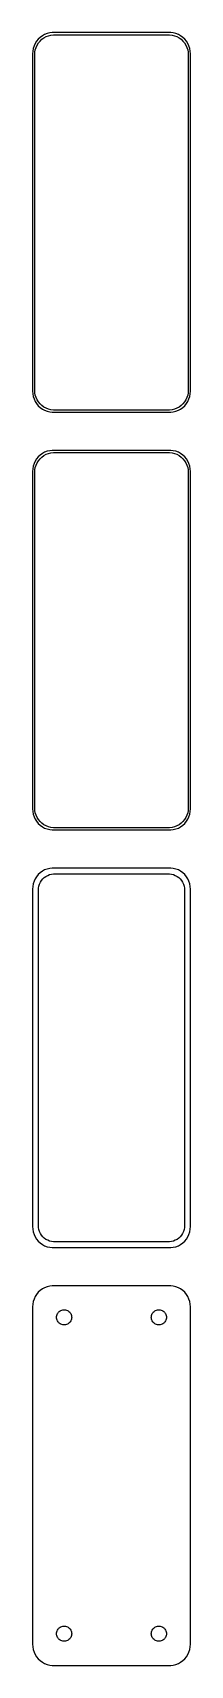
# Model space of a CAD drawing. Header units: metres. Extents: x -19 to 19, y 252 to 639.
import ezdxf

# ---------------------------------------------------------------- set-up
doc = ezdxf.new("R2010")
doc.units = ezdxf.units.M

msp = doc.modelspace()

# ---------------------------------------------------------------- linework, layer by layer
for p, q in [((-15.8789, 638.524), (-16.4291, 638.222)), ((-15.2951, 638.755), (-15.8789, 638.524)), ((-14.6869, 638.911), (-15.2951, 638.755)), ((-14.0639, 638.99), (-14.6869, 638.911)), ((14.0639, 638.99), (-14.0639, 638.99)), ((14.6869, 638.911), (14.0639, 638.99)), ((15.2951, 638.755), (14.6869, 638.911)), ((15.8789, 638.524), (15.2951, 638.755)), ((16.4291, 638.222), (15.8789, 638.524)), ((-18.5929, 635.243), (-18.7106, 634.627)), ((-18.3989, 635.841), (-18.5929, 635.243)), ((-18.1315, 636.409), (-18.3989, 635.841)), ((-18.2125, 634.345), (-18.1008, 634.931)), ((-17.7951, 636.939), (-18.1315, 636.409)), ((-18.1008, 634.931), (-17.9164, 635.499)), ((-17.9164, 635.499), (-17.6624, 636.038)), ((-17.3948, 637.423), (-17.7951, 636.939)), ((-17.6624, 636.038), (-17.3428, 636.542)), ((-16.9371, 637.853), (-17.3948, 637.423)), ((-17.3428, 636.542), (-16.9626, 637.002)), ((-16.9626, 637.002), (-16.5278, 637.41)), ((-16.4291, 638.222), (-16.9371, 637.853)), ((-16.5278, 637.41), (-16.0452, 637.761)), ((-16.0452, 637.761), (-15.5224, 638.048)), ((-15.5224, 638.048), (-14.9678, 638.268)), ((-14.9678, 638.268), (-14.3901, 638.416)), ((-14.3901, 638.416), (-13.7982, 638.491)), ((-13.7982, 638.491), (13.7982, 638.491)), ((13.7982, 638.491), (14.3901, 638.416)), ((14.3901, 638.416), (14.9678, 638.268)), ((14.9678, 638.268), (15.5224, 638.048)), ((15.5224, 638.048), (16.0452, 637.761)), ((16.0452, 637.761), (16.5278, 637.41)), ((16.9371, 637.853), (16.4291, 638.222)), ((16.5278, 637.41), (16.9626, 637.002)), ((17.3948, 637.423), (16.9371, 637.853)), ((16.9626, 637.002), (17.3428, 636.542)), ((17.3428, 636.542), (17.6624, 636.038)), ((17.7951, 636.939), (17.3948, 637.423)), ((17.6624, 636.038), (17.9164, 635.499)), ((18.1315, 636.409), (17.7951, 636.939)), ((17.9164, 635.499), (18.1008, 634.931)), ((18.1008, 634.931), (18.2125, 634.345)), ((18.3989, 635.841), (18.1315, 636.409)), ((18.5929, 635.243), (18.3989, 635.841)), ((18.7106, 634.627), (18.5929, 635.243)), ((-18.7106, 634.627), (-18.75, 634)), ((-18.75, 634), (-18.75, 554)), ((-18.25, 633.75), (-18.2125, 634.345)), ((-18.25, 554.25), (-18.25, 633.75)), ((18.2125, 634.345), (18.25, 633.75)), ((18.25, 633.75), (18.25, 554.25)), ((18.75, 634), (18.7106, 634.627)), ((18.75, 554), (18.75, 634)), ((-18.75, 554), (-18.7106, 553.373)), ((-18.2125, 553.655), (-18.25, 554.25)), ((-18.1008, 553.069), (-18.2125, 553.655)), ((18.2125, 553.655), (18.1008, 553.069)), ((18.25, 554.25), (18.2125, 553.655)), ((18.7106, 553.373), (18.75, 554)), ((-18.7106, 553.373), (-18.5929, 552.757)), ((-18.5929, 552.757), (-18.3989, 552.159)), ((-18.3989, 552.159), (-18.1315, 551.591)), ((-18.1315, 551.591), (-17.7951, 551.061)), ((-17.9164, 552.501), (-18.1008, 553.069)), ((-17.6624, 551.962), (-17.9164, 552.501)), ((-17.7951, 551.061), (-17.3948, 550.577)), ((-17.3428, 551.458), (-17.6624, 551.962)), ((-17.3948, 550.577), (-16.9371, 550.147)), ((-16.9626, 550.998), (-17.3428, 551.458)), ((-16.5278, 550.59), (-16.9626, 550.998)), ((-16.9371, 550.147), (-16.4291, 549.778)), ((-16.0452, 550.239), (-16.5278, 550.59)), ((-16.4291, 549.778), (-15.8789, 549.476)), ((-15.5224, 549.952), (-16.0452, 550.239)), ((-14.9678, 549.732), (-15.5224, 549.952)), ((-14.3901, 549.584), (-14.9678, 549.732)), ((-13.7982, 549.509), (-14.3901, 549.584)), ((14.3901, 549.584), (13.7982, 549.509)), ((14.9678, 549.732), (14.3901, 549.584)), ((15.5224, 549.952), (14.9678, 549.732)), ((16.0452, 550.239), (15.5224, 549.952)), ((15.8789, 549.476), (16.4291, 549.778)), ((16.5278, 550.59), (16.0452, 550.239)), ((16.4291, 549.778), (16.9371, 550.147)), ((16.9626, 550.998), (16.5278, 550.59)), ((16.9371, 550.147), (17.3948, 550.577)), ((17.3428, 551.458), (16.9626, 550.998)), ((17.6624, 551.962), (17.3428, 551.458)), ((17.3948, 550.577), (17.7951, 551.061)), ((17.9164, 552.501), (17.6624, 551.962)), ((17.7951, 551.061), (18.1315, 551.591)), ((18.1008, 553.069), (17.9164, 552.501)), ((18.1315, 551.591), (18.3989, 552.159)), ((18.3989, 552.159), (18.5929, 552.757)), ((18.5929, 552.757), (18.7106, 553.373)), ((-15.8789, 549.476), (-15.2951, 549.245)), ((-15.2951, 549.245), (-14.6869, 549.089)), ((-14.6869, 549.089), (-14.0639, 549.01)), ((-14.0639, 549.01), (14.0639, 549.01)), ((13.7982, 549.509), (-13.7982, 549.509)), ((14.0639, 549.01), (14.6869, 549.089)), ((14.6869, 549.089), (15.2951, 549.245)), ((15.2951, 549.245), (15.8789, 549.476)), ((-17.7951, 537.939), (-18.1315, 537.409)), ((-17.3948, 538.423), (-17.7951, 537.939)), ((-16.9371, 538.853), (-17.3948, 538.423)), ((-17.3428, 537.542), (-16.9626, 538.002)), ((-16.9626, 538.002), (-16.5278, 538.41)), ((-16.4291, 539.222), (-16.9371, 538.853)), ((-16.5278, 538.41), (-16.0452, 538.761)), ((-15.8789, 539.524), (-16.4291, 539.222)), ((-16.0452, 538.761), (-15.5224, 539.048)), ((-15.2951, 539.755), (-15.8789, 539.524)), ((-15.5224, 539.048), (-14.9678, 539.268)), ((-14.6869, 539.911), (-15.2951, 539.755)), ((-14.9678, 539.268), (-14.3901, 539.416)), ((-14.0639, 539.99), (-14.6869, 539.911)), ((-14.3901, 539.416), (-13.7982, 539.491)), ((14.0639, 539.99), (-14.0639, 539.99)), ((-13.7982, 539.491), (13.7982, 539.491)), ((13.7982, 539.491), (14.3901, 539.416)), ((14.6869, 539.911), (14.0639, 539.99)), ((14.3901, 539.416), (14.9678, 539.268)), ((15.2951, 539.755), (14.6869, 539.911)), ((14.9678, 539.268), (15.5224, 539.048)), ((15.8789, 539.524), (15.2951, 539.755)), ((15.5224, 539.048), (16.0452, 538.761)), ((16.4291, 539.222), (15.8789, 539.524)), ((16.0452, 538.761), (16.5278, 538.41)), ((16.9371, 538.853), (16.4291, 539.222)), ((16.5278, 538.41), (16.9626, 538.002)), ((17.3948, 538.423), (16.9371, 538.853)), ((16.9626, 538.002), (17.3428, 537.542)), ((17.7951, 537.939), (17.3948, 538.423)), ((18.1315, 537.409), (17.7951, 537.939)), ((-18.7106, 535.627), (-18.75, 535)), ((-18.75, 535), (-18.75, 455)), ((-18.5929, 536.243), (-18.7106, 535.627)), ((-18.3989, 536.841), (-18.5929, 536.243)), ((-18.1315, 537.409), (-18.3989, 536.841)), ((-18.25, 534.75), (-18.2125, 535.345)), ((-18.25, 455.25), (-18.25, 534.75)), ((-18.2125, 535.345), (-18.1008, 535.931)), ((-18.1008, 535.931), (-17.9164, 536.499)), ((-17.9164, 536.499), (-17.6624, 537.038)), ((-17.6624, 537.038), (-17.3428, 537.542)), ((17.3428, 537.542), (17.6624, 537.038)), ((17.6624, 537.038), (17.9164, 536.499)), ((17.9164, 536.499), (18.1008, 535.931)), ((18.1008, 535.931), (18.2125, 535.345)), ((18.3989, 536.841), (18.1315, 537.409)), ((18.2125, 535.345), (18.25, 534.75)), ((18.25, 534.75), (18.25, 455.25)), ((18.5929, 536.243), (18.3989, 536.841)), ((18.7106, 535.627), (18.5929, 536.243)), ((18.75, 535), (18.7106, 535.627)), ((18.75, 455), (18.75, 535)), ((-18.75, 455), (-18.7106, 454.373)), ((-18.7106, 454.373), (-18.5929, 453.757)), ((-18.5929, 453.757), (-18.3989, 453.159)), ((-18.3989, 453.159), (-18.1315, 452.591)), ((-18.2125, 454.655), (-18.25, 455.25)), ((-18.1008, 454.069), (-18.2125, 454.655)), ((-17.9164, 453.501), (-18.1008, 454.069)), ((-17.6624, 452.962), (-17.9164, 453.501)), ((-17.3428, 452.458), (-17.6624, 452.962)), ((17.6624, 452.962), (17.3428, 452.458)), ((17.9164, 453.501), (17.6624, 452.962)), ((18.1008, 454.069), (17.9164, 453.501)), ((18.2125, 454.655), (18.1008, 454.069)), ((18.1315, 452.591), (18.3989, 453.159)), ((18.25, 455.25), (18.2125, 454.655)), ((18.3989, 453.159), (18.5929, 453.757)), ((18.5929, 453.757), (18.7106, 454.373)), ((18.7106, 454.373), (18.75, 455)), ((-18.1315, 452.591), (-17.7951, 452.061)), ((-17.7951, 452.061), (-17.3948, 451.577)), ((-17.3948, 451.577), (-16.9371, 451.147)), ((-16.9626, 451.998), (-17.3428, 452.458)), ((-16.5278, 451.59), (-16.9626, 451.998)), ((-16.9371, 451.147), (-16.4291, 450.778)), ((-16.0452, 451.239), (-16.5278, 451.59)), ((-16.4291, 450.778), (-15.8789, 450.476)), ((-15.5224, 450.952), (-16.0452, 451.239)), ((-15.8789, 450.476), (-15.2951, 450.245)), ((-14.9678, 450.732), (-15.5224, 450.952)), ((-15.2951, 450.245), (-14.6869, 450.089)), ((-14.3901, 450.584), (-14.9678, 450.732)), ((-14.6869, 450.089), (-14.0639, 450.01)), ((-13.7982, 450.509), (-14.3901, 450.584)), ((-14.0639, 450.01), (14.0639, 450.01)), ((13.7982, 450.509), (-13.7982, 450.509)), ((14.3901, 450.584), (13.7982, 450.509)), ((14.0639, 450.01), (14.6869, 450.089)), ((14.9678, 450.732), (14.3901, 450.584)), ((14.6869, 450.089), (15.2951, 450.245)), ((15.5224, 450.952), (14.9678, 450.732)), ((15.2951, 450.245), (15.8789, 450.476)), ((16.0452, 451.239), (15.5224, 450.952)), ((15.8789, 450.476), (16.4291, 450.778)), ((16.5278, 451.59), (16.0452, 451.239)), ((16.4291, 450.778), (16.9371, 451.147)), ((16.9626, 451.998), (16.5278, 451.59)), ((16.9371, 451.147), (17.3948, 451.577)), ((17.3428, 452.458), (16.9626, 451.998)), ((17.3948, 451.577), (17.7951, 452.061)), ((17.7951, 452.061), (18.1315, 452.591)), ((-18.3989, 437.841), (-18.5929, 437.243)), ((-18.1315, 438.409), (-18.3989, 437.841)), ((-17.7951, 438.939), (-18.1315, 438.409)), ((-17.3948, 439.423), (-17.7951, 438.939)), ((-16.9371, 439.853), (-17.3948, 439.423)), ((-17.0977, 437.174), (-16.8908, 437.614)), ((-16.4291, 440.222), (-16.9371, 439.853)), ((-16.8908, 437.614), (-16.6305, 438.024)), ((-16.6305, 438.024), (-16.3207, 438.399)), ((-15.8789, 440.524), (-16.4291, 440.222)), ((-16.3207, 438.399), (-15.9665, 438.731)), ((-15.9665, 438.731), (-15.5734, 439.017)), ((-15.2951, 440.755), (-15.8789, 440.524)), ((-15.5734, 439.017), (-15.1475, 439.251)), ((-14.6869, 440.911), (-15.2951, 440.755)), ((-15.1475, 439.251), (-14.6957, 439.43)), ((-14.6957, 439.43), (-14.2251, 439.551)), ((-14.0639, 440.99), (-14.6869, 440.911)), ((-14.2251, 439.551), (-13.743, 439.612)), ((14.0639, 440.99), (-14.0639, 440.99)), ((-13.743, 439.612), (13.743, 439.612)), ((13.743, 439.612), (14.2251, 439.551)), ((14.6869, 440.911), (14.0639, 440.99)), ((14.2251, 439.551), (14.6957, 439.43)), ((15.2951, 440.755), (14.6869, 440.911)), ((14.6957, 439.43), (15.1475, 439.251)), ((15.1475, 439.251), (15.5734, 439.017)), ((15.8789, 440.524), (15.2951, 440.755)), ((15.5734, 439.017), (15.9665, 438.731)), ((16.4291, 440.222), (15.8789, 440.524)), ((15.9665, 438.731), (16.3207, 438.399)), ((16.3207, 438.399), (16.6305, 438.024)), ((16.9371, 439.853), (16.4291, 440.222)), ((16.6305, 438.024), (16.8908, 437.614)), ((16.8908, 437.614), (17.0977, 437.174)), ((17.3948, 439.423), (16.9371, 439.853)), ((17.7951, 438.939), (17.3948, 439.423)), ((18.1315, 438.409), (17.7951, 438.939)), ((18.3989, 437.841), (18.1315, 438.409)), ((18.5929, 437.243), (18.3989, 437.841)), ((-18.7106, 436.627), (-18.75, 436)), ((-18.75, 436), (-18.75, 356)), ((-18.5929, 437.243), (-18.7106, 436.627)), ((-17.3695, 435.75), (-17.339, 436.235)), ((-17.3695, 356.25), (-17.3695, 435.75)), ((-17.339, 436.235), (-17.2479, 436.712)), ((-17.2479, 436.712), (-17.0977, 437.174)), ((17.0977, 437.174), (17.2479, 436.712)), ((17.2479, 436.712), (17.339, 436.235)), ((17.339, 436.235), (17.3695, 435.75)), ((17.3695, 435.75), (17.3695, 356.25)), ((18.7106, 436.627), (18.5929, 437.243)), ((18.75, 436), (18.7106, 436.627)), ((18.75, 356), (18.75, 436)), ((-17.339, 355.765), (-17.3695, 356.25)), ((17.3695, 356.25), (17.339, 355.765)), ((-18.75, 356), (-18.7106, 355.373)), ((-18.7106, 355.373), (-18.5929, 354.757)), ((-18.5929, 354.757), (-18.3989, 354.159)), ((-18.3989, 354.159), (-18.1315, 353.591)), ((-18.1315, 353.591), (-17.7951, 353.061)), ((-17.7951, 353.061), (-17.3948, 352.577)), ((-17.3948, 352.577), (-16.9371, 352.147)), ((-17.2479, 355.288), (-17.339, 355.765)), ((-17.0977, 354.826), (-17.2479, 355.288)), ((-16.8908, 354.386), (-17.0977, 354.826)), ((-16.6305, 353.976), (-16.8908, 354.386)), ((-16.3207, 353.601), (-16.6305, 353.976)), ((-15.9665, 353.269), (-16.3207, 353.601)), ((-15.5734, 352.983), (-15.9665, 353.269)), ((-15.1475, 352.749), (-15.5734, 352.983)), ((-14.6957, 352.57), (-15.1475, 352.749)), ((-14.2251, 352.449), (-14.6957, 352.57)), ((-13.743, 352.388), (-14.2251, 352.449)), ((13.743, 352.388), (-13.743, 352.388)), ((14.2251, 352.449), (13.743, 352.388)), ((14.6957, 352.57), (14.2251, 352.449)), ((15.1475, 352.749), (14.6957, 352.57)), ((15.5734, 352.983), (15.1475, 352.749)), ((15.9665, 353.269), (15.5734, 352.983)), ((16.3207, 353.601), (15.9665, 353.269)), ((16.6305, 353.976), (16.3207, 353.601)), ((16.8908, 354.386), (16.6305, 353.976)), ((17.0977, 354.826), (16.8908, 354.386)), ((16.9371, 352.147), (17.3948, 352.577)), ((17.2479, 355.288), (17.0977, 354.826)), ((17.339, 355.765), (17.2479, 355.288)), ((17.3948, 352.577), (17.7951, 353.061)), ((17.7951, 353.061), (18.1315, 353.591)), ((18.1315, 353.591), (18.3989, 354.159)), ((18.3989, 354.159), (18.5929, 354.757)), ((18.5929, 354.757), (18.7106, 355.373)), ((18.7106, 355.373), (18.75, 356)), ((-16.9371, 352.147), (-16.4291, 351.778)), ((-16.4291, 351.778), (-15.8789, 351.476)), ((-15.8789, 351.476), (-15.2951, 351.245)), ((-15.2951, 351.245), (-14.6869, 351.089)), ((-14.6869, 351.089), (-14.0639, 351.01)), ((-14.0639, 351.01), (14.0639, 351.01)), ((14.0639, 351.01), (14.6869, 351.089)), ((14.6869, 351.089), (15.2951, 351.245)), ((15.2951, 351.245), (15.8789, 351.476)), ((15.8789, 351.476), (16.4291, 351.778)), ((16.4291, 351.778), (16.9371, 352.147)), ((-16.9371, 340.853), (-17.3948, 340.423)), ((-16.4291, 341.222), (-16.9371, 340.853)), ((-15.8789, 341.524), (-16.4291, 341.222)), ((-15.2951, 341.755), (-15.8789, 341.524)), ((-14.6869, 341.911), (-15.2951, 341.755)), ((-14.0639, 341.99), (-14.6869, 341.911)), ((14.0639, 341.99), (-14.0639, 341.99)), ((14.6869, 341.911), (14.0639, 341.99)), ((15.2951, 341.755), (14.6869, 341.911)), ((15.8789, 341.524), (15.2951, 341.755)), ((16.4291, 341.222), (15.8789, 341.524)), ((16.9371, 340.853), (16.4291, 341.222)), ((17.3948, 340.423), (16.9371, 340.853)), ((-18.7106, 337.627), (-18.75, 337)), ((-18.75, 337), (-18.75, 257)), ((-18.5929, 338.243), (-18.7106, 337.627)), ((-18.3989, 338.841), (-18.5929, 338.243)), ((-18.1315, 339.409), (-18.3989, 338.841)), ((-17.7951, 339.939), (-18.1315, 339.409)), ((-17.3948, 340.423), (-17.7951, 339.939)), ((17.7951, 339.939), (17.3948, 340.423)), ((18.1315, 339.409), (17.7951, 339.939)), ((18.3989, 338.841), (18.1315, 339.409)), ((18.5929, 338.243), (18.3989, 338.841)), ((18.7106, 337.627), (18.5929, 338.243)), ((18.75, 337), (18.7106, 337.627)), ((18.75, 257), (18.75, 337)), ((-13.05, 334.5), (-13.0358, 334.726)), ((-13.0358, 334.274), (-13.05, 334.5)), ((-13.0358, 334.726), (-12.9934, 334.948)), ((-12.9934, 334.052), (-13.0358, 334.274)), ((-12.9934, 334.948), (-12.9236, 335.163)), ((-12.9236, 333.837), (-12.9934, 334.052)), ((-12.9236, 335.163), (-12.8273, 335.367)), ((-12.8273, 333.633), (-12.9236, 333.837)), ((-12.8273, 335.367), (-12.7062, 335.558)), ((-12.7062, 333.442), (-12.8273, 333.633)), ((-12.7062, 335.558), (-12.5621, 335.732)), ((-12.5621, 333.268), (-12.7062, 333.442)), ((-12.5621, 335.732), (-12.3974, 335.887)), ((-12.3974, 333.113), (-12.5621, 333.268)), ((-12.3974, 335.887), (-12.2145, 336.02)), ((-12.2145, 332.98), (-12.3974, 333.113)), ((-12.2145, 336.02), (-12.0164, 336.129)), ((-12.0164, 332.871), (-12.2145, 332.98)), ((-12.0164, 336.129), (-11.8062, 336.212)), ((-11.8062, 332.788), (-12.0164, 332.871)), ((-11.8062, 336.212), (-11.5873, 336.268)), ((-11.5873, 336.268), (-11.363, 336.296)), ((-11.363, 336.296), (-11.137, 336.296)), ((-11.137, 336.296), (-10.9127, 336.268)), ((-10.9127, 336.268), (-10.6938, 336.212)), ((-10.6938, 336.212), (-10.4836, 336.129)), ((-10.4836, 332.871), (-10.6938, 332.788)), ((-10.4836, 336.129), (-10.2855, 336.02)), ((-10.2855, 332.98), (-10.4836, 332.871)), ((-10.2855, 336.02), (-10.1026, 335.887)), ((-10.1026, 333.113), (-10.2855, 332.98)), ((-10.1026, 335.887), (-9.93785, 335.732)), ((-9.93785, 333.268), (-10.1026, 333.113)), ((-9.93785, 335.732), (-9.79376, 335.558)), ((-9.79376, 333.442), (-9.93785, 333.268)), ((-9.79376, 335.558), (-9.67264, 335.367)), ((-9.67264, 333.633), (-9.79376, 333.442)), ((-9.67264, 335.367), (-9.5764, 335.163)), ((-9.5764, 333.837), (-9.67264, 333.633)), ((-9.5764, 335.163), (-9.50655, 334.948)), ((-9.50655, 334.052), (-9.5764, 333.837)), ((-9.50655, 334.948), (-9.46419, 334.726)), ((-9.46419, 334.274), (-9.50655, 334.052)), ((-9.46419, 334.726), (-9.45, 334.5)), ((-9.45, 334.5), (-9.46419, 334.274)), ((9.45, 334.5), (9.46419, 334.726)), ((9.46419, 334.274), (9.45, 334.5)), ((9.46419, 334.726), (9.50655, 334.948)), ((9.50655, 334.052), (9.46419, 334.274)), ((9.50655, 334.948), (9.5764, 335.163)), ((9.5764, 333.837), (9.50655, 334.052)), ((9.5764, 335.163), (9.67264, 335.367)), ((9.67264, 333.633), (9.5764, 333.837)), ((9.67264, 335.367), (9.79376, 335.558)), ((9.79376, 333.442), (9.67264, 333.633)), ((9.79376, 335.558), (9.93785, 335.732)), ((9.93785, 333.268), (9.79376, 333.442)), ((9.93785, 335.732), (10.1026, 335.887)), ((10.1026, 333.113), (9.93785, 333.268)), ((10.1026, 335.887), (10.2855, 336.02)), ((10.2855, 332.98), (10.1026, 333.113)), ((10.2855, 336.02), (10.4836, 336.129)), ((10.4836, 332.871), (10.2855, 332.98)), ((10.4836, 336.129), (10.6938, 336.212)), ((10.6938, 332.788), (10.4836, 332.871)), ((10.6938, 336.212), (10.9127, 336.268)), ((10.9127, 336.268), (11.137, 336.296)), ((11.137, 336.296), (11.363, 336.296)), ((11.363, 336.296), (11.5873, 336.268)), ((11.5873, 336.268), (11.8062, 336.212)), ((11.8062, 336.212), (12.0164, 336.129)), ((12.0164, 332.871), (11.8062, 332.788)), ((12.0164, 336.129), (12.2145, 336.02)), ((12.2145, 332.98), (12.0164, 332.871)), ((12.2145, 336.02), (12.3974, 335.887)), ((12.3974, 333.113), (12.2145, 332.98)), ((12.3974, 335.887), (12.5621, 335.732)), ((12.5621, 333.268), (12.3974, 333.113)), ((12.5621, 335.732), (12.7062, 335.558)), ((12.7062, 333.442), (12.5621, 333.268)), ((12.7062, 335.558), (12.8273, 335.367)), ((12.8273, 333.633), (12.7062, 333.442)), ((12.8273, 335.367), (12.9236, 335.163)), ((12.9236, 333.837), (12.8273, 333.633)), ((12.9236, 335.163), (12.9934, 334.948)), ((12.9934, 334.052), (12.9236, 333.837)), ((12.9934, 334.948), (13.0358, 334.726)), ((13.0358, 334.274), (12.9934, 334.052)), ((13.0358, 334.726), (13.05, 334.5)), ((13.05, 334.5), (13.0358, 334.274)), ((-11.5873, 332.732), (-11.8062, 332.788)), ((-11.363, 332.704), (-11.5873, 332.732)), ((-11.137, 332.704), (-11.363, 332.704)), ((-10.9127, 332.732), (-11.137, 332.704)), ((-10.6938, 332.788), (-10.9127, 332.732)), ((10.9127, 332.732), (10.6938, 332.788)), ((11.137, 332.704), (10.9127, 332.732)), ((11.363, 332.704), (11.137, 332.704)), ((11.5873, 332.732), (11.363, 332.704)), ((11.8062, 332.788), (11.5873, 332.732)), ((-13.05, 259.5), (-13.0358, 259.726)), ((-13.0358, 259.274), (-13.05, 259.5)), ((-13.0358, 259.726), (-12.9934, 259.948)), ((-12.9934, 259.948), (-12.9236, 260.163)), ((-12.9236, 260.163), (-12.8273, 260.367)), ((-12.8273, 260.367), (-12.7062, 260.558)), ((-12.7062, 260.558), (-12.5621, 260.732)), ((-12.5621, 260.732), (-12.3974, 260.887)), ((-12.3974, 260.887), (-12.2145, 261.02)), ((-12.2145, 261.02), (-12.0164, 261.129)), ((-12.0164, 261.129), (-11.8062, 261.212)), ((-11.8062, 261.212), (-11.5873, 261.268)), ((-11.5873, 261.268), (-11.363, 261.296)), ((-11.363, 261.296), (-11.137, 261.296)), ((-11.137, 261.296), (-10.9127, 261.268)), ((-10.9127, 261.268), (-10.6938, 261.212)), ((-10.6938, 261.212), (-10.4836, 261.129)), ((-10.4836, 261.129), (-10.2855, 261.02)), ((-10.2855, 261.02), (-10.1026, 260.887)), ((-10.1026, 260.887), (-9.93785, 260.732)), ((-9.93785, 260.732), (-9.79376, 260.558)), ((-9.79376, 260.558), (-9.67264, 260.367)), ((-9.67264, 260.367), (-9.5764, 260.163)), ((-9.5764, 260.163), (-9.50655, 259.948)), ((-9.50655, 259.948), (-9.46419, 259.726)), ((-9.46419, 259.726), (-9.45, 259.5)), ((-9.45, 259.5), (-9.46419, 259.274)), ((9.45, 259.5), (9.46419, 259.726)), ((9.46419, 259.274), (9.45, 259.5)), ((9.46419, 259.726), (9.50655, 259.948)), ((9.50655, 259.948), (9.5764, 260.163)), ((9.5764, 260.163), (9.67264, 260.367)), ((9.67264, 260.367), (9.79376, 260.558)), ((9.79376, 260.558), (9.93785, 260.732)), ((9.93785, 260.732), (10.1026, 260.887)), ((10.1026, 260.887), (10.2855, 261.02)), ((10.2855, 261.02), (10.4836, 261.129)), ((10.4836, 261.129), (10.6938, 261.212)), ((10.6938, 261.212), (10.9127, 261.268)), ((10.9127, 261.268), (11.137, 261.296)), ((11.137, 261.296), (11.363, 261.296)), ((11.363, 261.296), (11.5873, 261.268)), ((11.5873, 261.268), (11.8062, 261.212)), ((11.8062, 261.212), (12.0164, 261.129)), ((12.0164, 261.129), (12.2145, 261.02)), ((12.2145, 261.02), (12.3974, 260.887)), ((12.3974, 260.887), (12.5621, 260.732)), ((12.5621, 260.732), (12.7062, 260.558)), ((12.7062, 260.558), (12.8273, 260.367)), ((12.8273, 260.367), (12.9236, 260.163)), ((12.9236, 260.163), (12.9934, 259.948)), ((12.9934, 259.948), (13.0358, 259.726)), ((13.0358, 259.726), (13.05, 259.5)), ((13.05, 259.5), (13.0358, 259.274)), ((-18.75, 257), (-18.7106, 256.373)), ((-18.7106, 256.373), (-18.5929, 255.757)), ((-18.5929, 255.757), (-18.3989, 255.159)), ((-12.9934, 259.052), (-13.0358, 259.274)), ((-12.9236, 258.837), (-12.9934, 259.052)), ((-12.8273, 258.633), (-12.9236, 258.837)), ((-12.7062, 258.442), (-12.8273, 258.633)), ((-12.5621, 258.268), (-12.7062, 258.442)), ((-12.3974, 258.113), (-12.5621, 258.268)), ((-12.2145, 257.98), (-12.3974, 258.113)), ((-12.0164, 257.871), (-12.2145, 257.98)), ((-11.8062, 257.788), (-12.0164, 257.871)), ((-11.5873, 257.732), (-11.8062, 257.788)), ((-11.363, 257.704), (-11.5873, 257.732)), ((-11.137, 257.704), (-11.363, 257.704)), ((-10.9127, 257.732), (-11.137, 257.704)), ((-10.6938, 257.788), (-10.9127, 257.732)), ((-10.4836, 257.871), (-10.6938, 257.788)), ((-10.2855, 257.98), (-10.4836, 257.871)), ((-10.1026, 258.113), (-10.2855, 257.98)), ((-9.93785, 258.268), (-10.1026, 258.113)), ((-9.79376, 258.442), (-9.93785, 258.268)), ((-9.67264, 258.633), (-9.79376, 258.442)), ((-9.5764, 258.837), (-9.67264, 258.633)), ((-9.50655, 259.052), (-9.5764, 258.837)), ((-9.46419, 259.274), (-9.50655, 259.052)), ((9.50655, 259.052), (9.46419, 259.274)), ((9.5764, 258.837), (9.50655, 259.052)), ((9.67264, 258.633), (9.5764, 258.837)), ((9.79376, 258.442), (9.67264, 258.633)), ((9.93785, 258.268), (9.79376, 258.442)), ((10.1026, 258.113), (9.93785, 258.268)), ((10.2855, 257.98), (10.1026, 258.113)), ((10.4836, 257.871), (10.2855, 257.98)), ((10.6938, 257.788), (10.4836, 257.871)), ((10.9127, 257.732), (10.6938, 257.788)), ((11.137, 257.704), (10.9127, 257.732)), ((11.363, 257.704), (11.137, 257.704)), ((11.5873, 257.732), (11.363, 257.704)), ((11.8062, 257.788), (11.5873, 257.732)), ((12.0164, 257.871), (11.8062, 257.788)), ((12.2145, 257.98), (12.0164, 257.871)), ((12.3974, 258.113), (12.2145, 257.98)), ((12.5621, 258.268), (12.3974, 258.113)), ((12.7062, 258.442), (12.5621, 258.268)), ((12.8273, 258.633), (12.7062, 258.442)), ((12.9236, 258.837), (12.8273, 258.633)), ((12.9934, 259.052), (12.9236, 258.837)), ((13.0358, 259.274), (12.9934, 259.052)), ((18.3989, 255.159), (18.5929, 255.757)), ((18.5929, 255.757), (18.7106, 256.373)), ((18.7106, 256.373), (18.75, 257)), ((-18.3989, 255.159), (-18.1315, 254.591)), ((-18.1315, 254.591), (-17.7951, 254.061)), ((-17.7951, 254.061), (-17.3948, 253.577)), ((-17.3948, 253.577), (-16.9371, 253.147)), ((-16.9371, 253.147), (-16.4291, 252.778)), ((-16.4291, 252.778), (-15.8789, 252.476)), ((-15.8789, 252.476), (-15.2951, 252.245)), ((-15.2951, 252.245), (-14.6869, 252.089)), ((-14.6869, 252.089), (-14.0639, 252.01)), ((-14.0639, 252.01), (14.0639, 252.01)), ((14.0639, 252.01), (14.6869, 252.089)), ((14.6869, 252.089), (15.2951, 252.245)), ((15.2951, 252.245), (15.8789, 252.476)), ((15.8789, 252.476), (16.4291, 252.778)), ((16.4291, 252.778), (16.9371, 253.147)), ((16.9371, 253.147), (17.3948, 253.577)), ((17.3948, 253.577), (17.7951, 254.061)), ((17.7951, 254.061), (18.1315, 254.591)), ((18.1315, 254.591), (18.3989, 255.159))]:
    msp.add_line(p, q)

doc.saveas('drawing.dxf')
